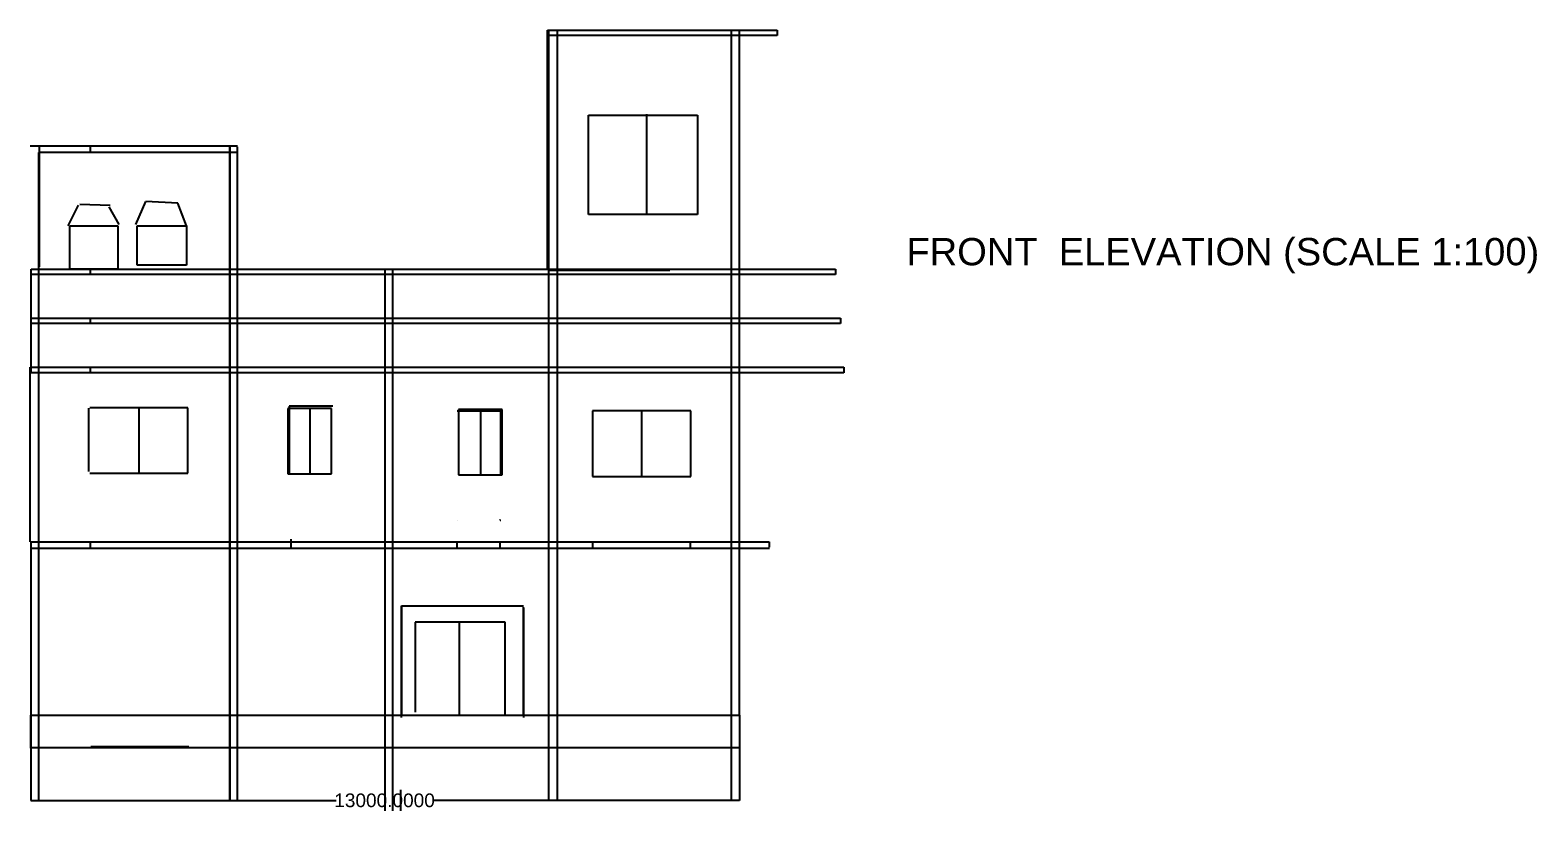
# Model space of a CAD drawing. Header units: millimetres. Extents: x 19768 to 100642, y -9270 to 68190.
# Drawn here: x 28480 to 56111, y 53879 to 68190 of the extents above; entities that cross this region are included whole.
import ezdxf

# ---------------------------------------------------------------- set-up
doc = ezdxf.new("R2010")
doc.units = ezdxf.units.MM
for name, color, linetype in [('dimension', 80, 'Continuous'), ('doors', 200, 'Continuous'), ('projection', 255, 'Continuous'), ('text', 240, 'Continuous'), ('wall', 30, 'Continuous'), ('windows', 140, 'Continuous')]:
    doc.layers.add(name, color=color, linetype=linetype)
doc.styles.get("Standard").update_dxf_attribs({"font": 'arial.ttf', "height": 500})

msp = doc.modelspace()

# ---------------------------------------------------------------- linework, layer by layer
at = {"layer": 'dimension'}
for p, q in [((28490, 55629.9375), (28490, 54069.82)), ((41490, 55629.9375), (41490, 54069.82)), ((28490.18, 54070), (34094.70195088677, 54070)), ((41489.82, 54070), (35885.29804911323, 54070))]:
    msp.add_line(p, q, dxfattribs=at)
for points in [[(28490.18, 54070.03), (28490.18, 54069.97), (28490, 54070)], [(41489.82, 54070.03), (41489.82, 54069.97), (41490, 54070)]]:
    msp.add_solid(points, dxfattribs=at)
at = {"layer": 'doors'}
for p, q in [((35290, 55590), (35290, 57640)), ((35290, 57640), (37530, 57640)), ((37530, 57600), (37530, 55590)), ((37190, 57340), (35540, 57340)), ((35540, 57340), (35540, 55690)), ((36350, 57340), (36350, 55640)), ((37190, 55640), (37190, 57340))]:
    msp.add_line(p, q, dxfattribs=at)
at = {"layer": 'projection'}
for p, q in [((37970, 65990), (37970, 68190)), ((37990, 54070), (37990, 68190)), ((38150, 54070), (38150, 68190)), ((41340, 54070), (41340, 68190)), ((41490, 55630), (41490, 68190)), ((42180, 68190), (42180, 68090)), ((38720, 66630), (40720, 66630)), ((38720, 64810), (38720, 66630)), ((39790, 64810), (39790, 66650)), ((40720, 66630), (40720, 64810)), ((28650, 63850), (28650, 66050)), ((29589.99999999998, 65950), (29589.99999999999, 66070)), ((32140, 66050), (32140, 54070)), ((32140, 54069.99999999999), (32140, 66050)), ((32280, 54070), (32280, 66050)), ((28636.76462085627, 54069.99999999999), (28636.76462085627, 65950)), ((37970, 63790), (37970, 65990)), ((29180, 64600), (29370, 64980)), ((29390, 65000), (29950, 64980)), ((30110, 64630), (29930, 64950)), ((30420, 64630), (30600, 65050)), ((31190, 65020), (30600, 65050)), ((31350, 64600), (31190, 65020)), ((40720, 64810), (38720, 64810)), ((29210, 64600), (30090, 64600)), ((29210, 63810), (29210, 64600)), ((30090, 64600), (30090, 63810)), ((30440, 64600), (31350, 64600)), ((30440, 63880), (30440, 64600)), ((31350, 64600), (31350, 63880)), ((31350, 63880), (30440, 63880)), ((28490, 63800), (28490, 63800)), ((28500, 62810), (28500, 63810)), ((30090, 63810), (29210, 63810)), ((29589.99999999999, 63710.00000000001), (29589.99999999999, 63810)), ((34990, 53878.91040743081), (34990, 63810)), ((35130, 53878.91040743081), (35130, 63810)), ((38010, 63790), (40210, 63790)), ((40210, 63790), (40210, 63810)), ((43250, 63810), (43250, 63710)), ((28500, 61910), (28500, 62910)), ((29589.99999999999, 62810), (29589.99999999999, 62910)), ((43340, 62910), (43340, 62810)), ((28480, 58810), (28480, 62010)), ((29589.99999999999, 61910), (29589.99999999999, 62010)), ((43400, 62010), (43400, 61910)), ((38800, 60009.34864339158), (38800, 60710)), ((37100, 59207.5506992798), (37100, 59220)), ((33270, 58690), (33270, 58860)), ((28500, 55610), (28500, 58810)), ((29589.99999999999, 58690.00000000001), (29589.99999999999, 58809.99999999999)), ((36310, 58690), (36310, 58810)), ((37100, 58690), (37100, 58810)), ((38800, 58690), (38800, 58810)), ((40590, 58690), (40590, 58810)), ((42030, 58810), (42030, 58710)), ((37530, 55630), (37530, 57610)), ((28490, 55030), (28490, 55630)), ((28490, 55630), (41490, 55630)), ((36310, 55627.5506992798), (36310, 55630)), ((28490, 55040), (41470, 55040)), ((35280, 53878.91040743081), (35280, 54262.09594631213))]:
    msp.add_line(p, q, dxfattribs=at)
at = {"layer": 'wall'}
for p, q in [((37970, 68190), (42180, 68190)), ((42180, 68090), (38010, 68090)), ((28480, 66070), (32280, 66070)), ((32280, 65950), (28636.76462085626, 65950)), ((43250, 63710), (28486.76462085627, 63710)), ((28500, 63810), (43250, 63810)), ((28500, 62910), (43340, 62910)), ((43340, 62810), (28500, 62810)), ((28480, 62010), (43400, 62010)), ((43400, 61910), (28500, 61910)), ((28500, 58810), (42030, 58810)), ((42040, 58690), (28510, 58690))]:
    msp.add_line(p, q, dxfattribs=at)
at = {"layer": 'windows'}
for p, q in [((29550, 61260), (29550, 60100)), ((31373.33984186858, 61269.34864339157), (29573.33984186858, 61269.34864339157)), ((30473.33984186858, 61269.34864339157), (30473.33984186858, 60069.34864339157)), ((31373.33984186858, 60069.34864339157), (31373.33984186858, 61269.34864339157)), ((33207.02215944248, 61256.60729043899), (33207.02215944248, 60056.60729043899)), ((34007.02215944248, 61256.60729043899), (33207.02215944248, 61256.60729043899)), ((33229.79404253629, 61297.55069927979), (33229.79404253629, 60056.60729043899)), ((34029.79404253629, 61297.55069927979), (33229.79404253629, 61297.55069927979)), ((33607.02215944248, 61256.60729043899), (33607.02215944248, 60056.60729043899)), ((34007.02215944248, 60056.60729043899), (34007.02215944248, 61256.60729043899)), ((37109.79404253629, 61207.55069927979), (36309.79404253629, 61207.55069927979)), ((36337.02215944248, 61236.60729043899), (36337.02215944248, 60036.60729043899)), ((37137.02215944248, 61236.60729043899), (36337.02215944248, 61236.60729043899)), ((36737.02215944248, 61236.60729043899), (36737.02215944248, 60036.60729043899)), ((37109.79404253629, 60036.60729043899), (37109.79404253629, 61207.55069927979)), ((37137.02215944248, 60036.60729043899), (37137.02215944248, 61236.60729043899)), ((38793.33984186858, 61209.34864339157), (38793.33984186858, 60009.34864339157)), ((40593.33984186858, 61209.34864339157), (38793.33984186858, 61209.34864339157)), ((39693.33984186858, 61209.34864339157), (39693.33984186858, 60009.34864339157)), ((40593.33984186858, 60009.34864339157), (40593.33984186858, 61209.34864339157)), ((29573.33984186858, 60069.34864339157), (31373.33984186858, 60069.34864339157)), ((33207.02215944248, 60056.60729043899), (34007.02215944248, 60056.60729043899)), ((36337.02215944248, 60036.60729043899), (37137.02215944248, 60036.60729043899)), ((38793.33984186858, 60009.34864339157), (40593.33984186858, 60009.34864339157)), ((36309.79404253629, 59207.55069927979), (36310.00000000001, 59207.5506992798)), ((37100, 59207.5506992798), (37109.79404253629, 59207.55069927979)), ((35289.79404253629, 57617.55069927979), (35289.79404253629, 55617.55069927979)), ((29593.33984186858, 55059.34864339157), (31393.33984186858, 55059.34864339157))]:
    msp.add_line(p, q, dxfattribs=at)

# ---------------------------------------------------------------- texts
at = {"layer": 'dimension'}
msp.add_text('13000.0000', height=250, dxfattribs=at).set_placement((34056.76330150068, 53947.21691678036))
at = {"layer": 'text', "insert": (44550, 64380), "char_height": 500, "attachment_point": 1}
msp.add_mtext_dynamic_manual_height_columns('FRONT  ELEVATION (SCALE 1:100)', width=19250, gutter_width=2500, heights=[0], dxfattribs=at)

doc.saveas('drawing.dxf')
